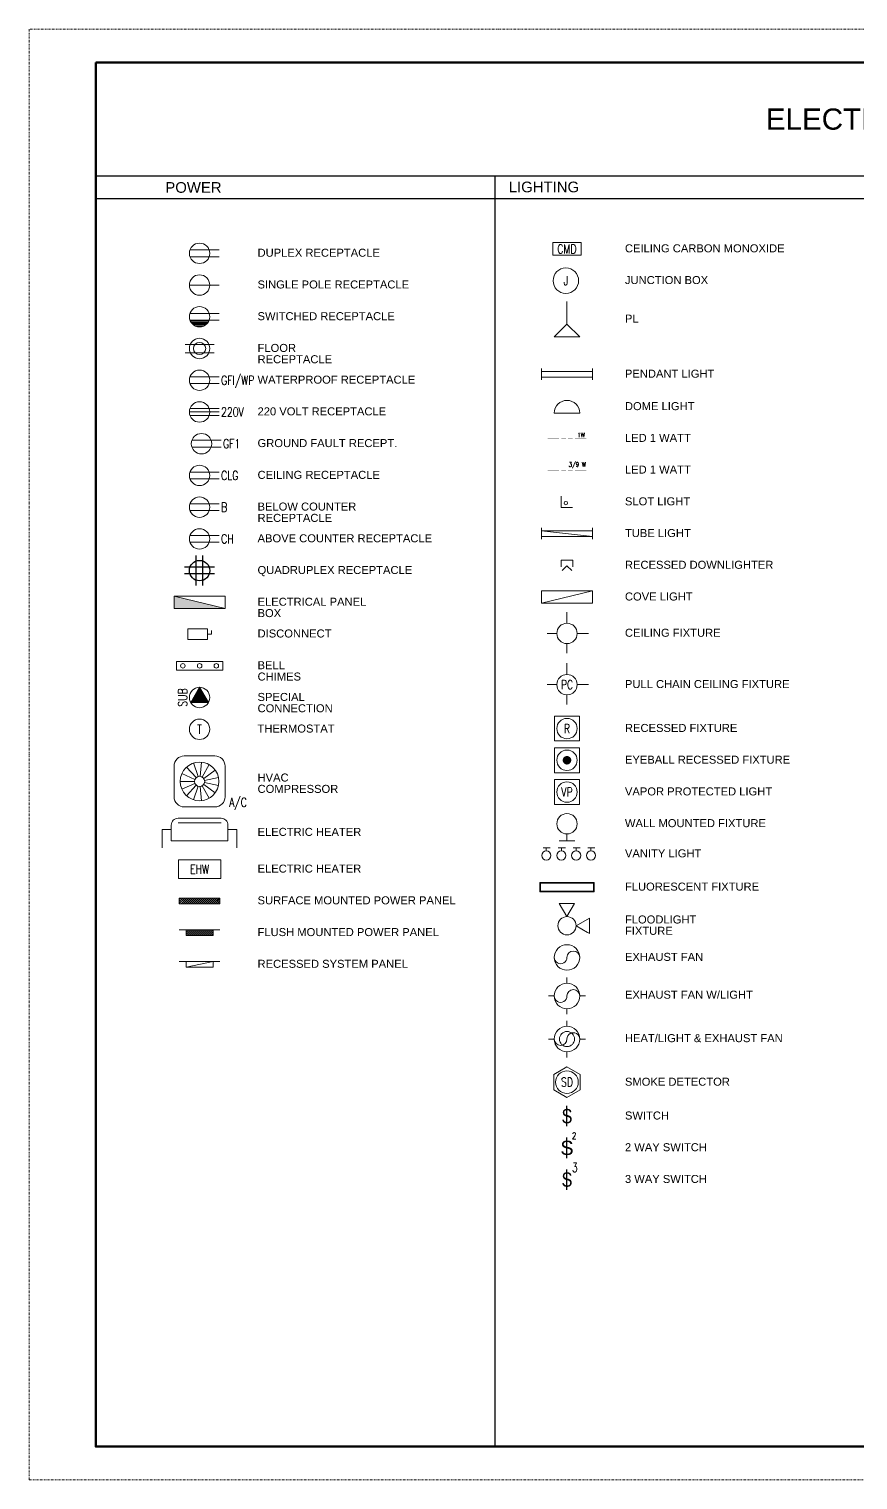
# Paper-space layout 'Symbols A2-2' of a CAD drawing. Header units: millimetres. Extents: x 0 to 597, y -80 to 435.
# Drawn here: x 0 to 248.6, y 0 to 435 of the extents above; entities that cross this region are included whole.
import ezdxf
from ezdxf.enums import TextEntityAlignment as Align

# ---------------------------------------------------------------- set-up
doc = ezdxf.new("R2010")
doc.units = ezdxf.units.MM
doc.linetypes.add('DASHDOT', pattern=[1, 0.5, -0.25, 0, -0.25])
for name, color, linetype, lineweight in [('E-LITE', 24, 'Continuous', 5), ('E-LITE-IDEN', 4, 'Continuous', 5), ('E-POWR', 1, 'Continuous', 5), ('G-ANNO-TEXT', 3, 'Continuous', 15), ('G-ANNO-TEXT-BOLD', 1, 'Continuous', 15), ('G-ANNO-TTLB', 7, 'Continuous', 50), ('G-PAPR-MEDM', 6, 'Continuous', 30), ('G-PAPR-THCK', 4, 'Continuous', 100)]:
    doc.layers.add(name, color=color, linetype=linetype, lineweight=lineweight)
doc.layers.add('G-ANNO-REFR', color=253, linetype='DASHDOT', lineweight=5, plot=False)
doc.styles.add('Arial_Symbol', font='arial.ttf')
doc.styles.add('LLARGE', font='arial.ttf', dxfattribs={"height": 6.35})
doc.styles.add('MEDIUM', font='arial.ttf', dxfattribs={"height": 3.2})
doc.styles.add('NOTES', font='arial.ttf', dxfattribs={"height": 2})
doc.styles.add('NOTES_ROMANS', font='romans.shx', dxfattribs={"width": 0.75})
doc.styles.add('Small text', font='arial.ttf', dxfattribs={"height": 2.4})
doc.styles.get("Standard").update_dxf_attribs({"font": 'swissc.ttf'})
doc.styles.add('SUB-TITLE', font='swisscb.ttf')
doc.styles.add('SUB-TITLE-2', font='swissc.ttf')
doc.styles.add('TITLE', font='swisscb.ttf')

# ---------------------------------------------------------------- blocks, each defined once
blk = doc.blocks.new('*U221')
at = {"layer": 'G-ANNO-REFR'}
blk.add_lwpolyline([(0, 0), (597, 0), (597, 435), (0, 435)], close=True, dxfattribs=at)
at = {"layer": 'G-PAPR-THCK'}
blk.add_lwpolyline([(20, 425), (587, 425), (587, 10), (20, 10)], close=True, dxfattribs=at)
at = {"layer": 'G-ANNO-TEXT'}
for tag, p, height, style in [('GENERAL_NOTES_001', (522.6, 418.95), 1.71, 'NOTES'), ('GENERAL_NOTES_002', (522.86, 416.07), 1.71, 'NOTES'), ('GENERAL_NOTES_003', (522.86, 413.19), 1.71, 'NOTES'), ('GENERAL_NOTES_004', (522.86, 410.31), 1.71, 'NOTES'), ('GENERAL_NOTES_005', (522.86, 407.43), 1.71, 'NOTES'), ('GENERAL_NOTES_006', (522.86, 404.55), 1.71, 'NOTES'), ('GENERAL_NOTES_008', (522.79, 398.82), 1.71, 'NOTES'), ('GENERAL_NOTES_007', (522.86, 401.7), 1.71, 'NOTES'), ('GENERAL_NOTES_009', (522.86, 395.93), 1.71, 'NOTES'), ('GENERAL_NOTES_010', (522.86, 393.05), 1.71, 'NOTES'), ('GENERAL_NOTES_011', (522.86, 390.17), 1.71, 'NOTES'), ('GENERAL_NOTES_012', (522.86, 387.29), 1.71, 'NOTES'), ('GENERAL_NOTES_013', (522.86, 384.41), 1.71, 'NOTES'), ('GENERAL_NOTES_014', (522.86, 381.53), 1.71, 'NOTES'), ('GENERAL_NOTES_015', (522.86, 378.65), 1.71, 'NOTES'), ('GENERAL_NOTES_017', (522.75, 372.89), 1.71, 'NOTES'), ('GENERAL_NOTES_016', (522.86, 375.77), 1.71, 'NOTES'), ('GENERAL_NOTES_018', (522.86, 370), 1.71, 'NOTES'), ('GENERAL_NOTES_019', (522.82, 367.12), 1.71, 'NOTES'), ('GENERAL_NOTES_020', (522.86, 364.24), 1.71, 'NOTES'), ('GENERAL_NOTES_021', (522.76, 361.36), 1.71, 'NOTES'), ('GENERAL_NOTES_023', (522.77, 355.6), 1.71, 'NOTES'), ('GENERAL_NOTES_022', (522.86, 358.48), 1.71, 'NOTES'), ('GENERAL_NOTES_024', (522.86, 352.72), 1.71, 'NOTES'), ('GENERAL_NOTES_025', (522.74, 349.84), 1.71, 'NOTES'), ('GENERAL_NOTES_026', (522.86, 346.96), 1.71, 'NOTES'), ('GENERAL_NOTES_027', (522.86, 344.07), 1.71, 'NOTES'), ('GENERAL_NOTES_028', (522.86, 341.19), 1.71, 'NOTES'), ('GENERAL_NOTES_029', (522.86, 338.31), 1.71, 'NOTES'), ('GENERAL_NOTES_030', (522.76, 335.43), 1.71, 'NOTES'), ('GENERAL_NOTES_031', (522.86, 332.55), 1.71, 'NOTES'), ('GENERAL_NOTES_032', (522.86, 329.67), 1.71, 'NOTES'), ('GENERAL_NOTES_033', (522.86, 326.79), 1.71, 'NOTES'), ('GENERAL_NOTES_034', (522.76, 323.91), 1.71, 'NOTES'), ('GENERAL_NOTES_035', (522.86, 321.02), 1.71, 'NOTES'), ('SHEET_NOTES_001', (522.6, 299.97), 1.71, 'NOTES'), ('SHEET_NOTES_003', (522.75, 294.21), 1.71, 'NOTES'), ('SHEET_NOTES_002', (522.79, 297.09), 1.71, 'NOTES'), ('SHEET_NOTES_004', (522.82, 291.33), 1.71, 'NOTES'), ('SHEET_NOTES_005', (522.76, 288.45), 1.71, 'NOTES'), ('SHEET_NOTES_006', (522.77, 285.57), 1.71, 'NOTES'), ('SHEET_NOTES_007', (522.74, 282.68), 1.71, 'NOTES'), ('KEY_NOTES_001', (522.6, 227.5), 1.71, 'NOTES'), ('KEY_NOTES_002', (522.79, 224.62), 1.71, 'NOTES'), ('CLIENTNAME', (522.76, 103.62), 2.57, 'SUB-TITLE-2'), ('CLIENTADDRESS1', (522.76, 100.14), 1.71, 'SUB-TITLE-2'), ('CLIENTADDRESS2', (522.76, 97.24), 1.71, 'SUB-TITLE-2'), ('CLIENTPHONE', (522.76, 94.39), 1.71, 'SUB-TITLE-2'), ('DRAWING_NO', (538.25, 58.25), 3.42, 'SUB-TITLE-2')]:
    blk.add_attdef(tag, p, '', height=height, dxfattribs=dict(at, style=style))
at = {"layer": 'G-ANNO-TEXT', "style": 'SUB-TITLE-2'}
for tag, p in [('REV_NO14', (524.7, 172.4)), ('REV_NO13', (524.7, 168.98)), ('REV_DATE14', (532.24, 172.4)), ('REV_DATE13', (532.24, 168.98)), ('DRAWN_BY14', (542.01, 172.4)), ('DRAWN_BY13', (542.01, 168.98)), ('CHECKED_BY14', (552.92, 172.4)), ('CHECKED_BY13', (552.92, 168.98)), ('REV_NO12', (524.7, 165.56)), ('REV_DATE12', (532.24, 165.56)), ('DRAWN_BY12', (542.01, 165.56)), ('CHECKED_BY12', (552.92, 165.56)), ('REV_NO11', (524.7, 162.14)), ('REV_DATE11', (532.24, 162.14)), ('DRAWN_BY11', (542.01, 162.14)), ('CHECKED_BY11', (552.92, 162.14)), ('REV_NO10', (524.7, 158.72)), ('REV_DATE10', (532.24, 158.72)), ('DRAWN_BY10', (542.01, 158.72)), ('CHECKED_BY10', (552.92, 158.72)), ('REV_NO9', (524.7, 155.3)), ('REV_NO8', (524.7, 151.88)), ('REV_DATE9', (532.24, 155.3)), ('REV_DATE8', (532.24, 151.88)), ('DRAWN_BY9', (542.01, 155.3)), ('DRAWN_BY8', (542.01, 151.88)), ('CHECKED_BY9', (552.92, 155.3)), ('CHECKED_BY8', (552.92, 151.88)), ('REV_NO7', (524.7, 148.46)), ('REV_DATE7', (532.24, 148.46)), ('DRAWN_BY7', (542.01, 148.46)), ('CHECKED_BY7', (552.92, 148.46)), ('REV_NO6', (524.7, 145.03)), ('REV_DATE6', (532.24, 145.03)), ('DRAWN_BY6', (542.01, 145.03)), ('CHECKED_BY6', (552.92, 145.03)), ('REV_NO5', (524.7, 141.61)), ('REV_DATE5', (532.24, 141.61)), ('DRAWN_BY5', (542.01, 141.61)), ('CHECKED_BY5', (552.92, 141.61)), ('REV_NO4', (524.7, 138.19)), ('REV_NO3', (524.7, 134.77)), ('REV_DATE4', (532.24, 138.19)), ('REV_DATE3', (532.24, 134.77)), ('DRAWN_BY4', (542.01, 138.19)), ('DRAWN_BY3', (542.01, 134.77)), ('CHECKED_BY4', (552.92, 138.19)), ('CHECKED_BY3', (552.92, 134.77)), ('REV_NO2', (524.7, 131.35)), ('REV_DATE2', (532.24, 131.35)), ('DRAWN_BY2', (542.01, 131.35)), ('CHECKED_BY2', (552.92, 131.35)), ('REV_NO1', (524.7, 127.93)), ('REV_DATE1', (532.24, 127.93)), ('DRAWN_BY1', (542.01, 127.93)), ('CHECKED_BY1', (552.92, 127.93)), ('REV_NO0', (524.7, 124.51)), ('REV_DATE0', (532.24, 124.51)), ('DRAWN_BY0', (542.01, 124.51)), ('CHECKED_BY0', (552.92, 124.51))]:
    blk.add_attdef(tag, text='', height=1.37, dxfattribs=at).set_placement(p, align=Align.MIDDLE)
for tag, p in [('REV_DESCRIPTION14', (559.75, 172.4)), ('REV_DESCRIPTION13', (559.75, 168.98)), ('REV_DESCRIPTION12', (559.75, 165.56)), ('REV_DESCRIPTION11', (559.75, 162.14)), ('REV_DESCRIPTION10', (559.75, 158.72)), ('REV_DESCRIPTION9', (559.75, 155.3)), ('REV_DESCRIPTION8', (559.75, 151.88)), ('REV_DESCRIPTION7', (559.75, 148.46)), ('REV_DESCRIPTION6', (559.75, 145.03)), ('REV_DESCRIPTION5', (559.75, 141.61)), ('REV_DESCRIPTION4', (559.75, 138.19)), ('REV_DESCRIPTION3', (559.75, 134.77)), ('REV_DESCRIPTION2', (559.75, 131.35)), ('REV_DESCRIPTION1', (559.75, 127.93)), ('REV_DESCRIPTION0', (559.75, 124.51))]:
    blk.add_attdef(tag, text='', height=1.37, dxfattribs=at).set_placement(p, align=Align.MIDDLE_LEFT)
for tag, p in [('PROJECT_NAME1', (538.25, 91.88)), ('PROJECT_NAME2', (538.25, 88.46)), ('PROJECT_CODE', (538.25, 84.41)), ('RELEASE', (538.25, 80.62)), ('STAGE', (538.25, 76.76)), ('DRAWING_TITLE', (538.25, 72.91))]:
    blk.add_attdef(tag, text='', height=2.05, dxfattribs=at).set_placement(p, align=Align.TOP_LEFT)
at = {"layer": 'G-ANNO-TEXT'}
for tag, height, style, p in [('CURRENT_REV', 3.42, 'TITLE', (579.3, 58.25)), ('DRAWN_BY', 2.05, 'SUB-TITLE-2', (529.7, 50.63)), ('CHECKED_BY', 2.05, 'SUB-TITLE-2', (545.95, 50.63)), ('SCALE', 2.05, 'SUB-TITLE-2', (563.05, 50.63)), ('ISSUE_DATE', 2.05, 'SUB-TITLE-2', (579.3, 50.63))]:
    blk.add_attdef(tag, text='', height=height, dxfattribs=dict(at, style=style)).set_placement(p, align=Align.CENTER)
at = {"layer": 'G-ANNO-TEXT', "style": 'SUB-TITLE'}
blk.add_attdef('FILE_NAME', text='', height=1.37, rotation=90, dxfattribs=at).set_placement((587.85, 19.35), align=Align.TOP_LEFT)
blk = doc.blocks.new('DUPLEX RECEPTACLE')
at = {"linetype": 'ByBlock', "lineweight": -2}
for p, q in [((0.26, 1.49), (13.14, 1.49)), ((0.26, -1.49), (13.14, -1.49))]:
    blk.add_line(p, q, dxfattribs=at)
blk.add_circle((4.5, 0), 4.5, dxfattribs=at)
blk = doc.blocks.new('SINGLE POLE RECEPTACLE')
at = {"linetype": 'ByBlock', "lineweight": -2}
blk.add_line((0, 0), (13.14, 0), dxfattribs=at)
blk.add_circle((4.5, 0), 4.5, dxfattribs=at)
blk = doc.blocks.new('SWITCHED RECEPTACLE')
at = {"linetype": 'ByBlock', "lineweight": -2}
for p, q in [((0.26, 1.49), (13.14, 1.49)), ((0.26, -1.49), (13.14, -1.49)), ((0.5, -1.97), (8.5, -1.97)), ((0.79, -2.47), (8.21, -2.47)), ((1.18, -2.97), (7.82, -2.97)), ((1.7, -3.47), (7.3, -3.47)), ((2.47, -3.97), (6.53, -3.97))]:
    blk.add_line(p, q, dxfattribs=at)
blk.add_circle((4.5, 0), 4.5, dxfattribs=at)
blk = doc.blocks.new('FLOOR RECEPTACLE')
at = {"linetype": 'ByBlock', "lineweight": -2}
for p, q in [((-6.36, 1.84), (6.45, 1.84)), ((-6.36, -1.88), (6.45, -1.88))]:
    blk.add_line(p, q, dxfattribs=at)
for radius in [4.5, 2.7]:
    blk.add_circle((0, 0), radius, dxfattribs=at)
blk = doc.blocks.new('WATERPROOF RECEPTACLE')
at = {"lineweight": -2}
for p, q in [((0.26, 1.49), (13.14, 1.49)), ((0.26, -1.49), (13.14, -1.49))]:
    blk.add_line(p, q, dxfattribs=at)
blk.add_circle((4.5, 0), 4.5, dxfattribs=at)
at = {"style": 'NOTES_ROMANS', "width": 0.75}
blk.add_text('GFI/WP', height=4, dxfattribs=at).set_placement((14, 0), align=Align.MIDDLE_LEFT)
blk = doc.blocks.new('220 VOLT RECEPTACLE')
at = {"lineweight": -2}
for p, q in [((0.26, 1.49), (13.14, 1.49)), ((0, -0.01), (13.11, -0.01)), ((0.26, -1.51), (13.14, -1.51))]:
    blk.add_line(p, q, dxfattribs=at)
blk.add_circle((4.5, 0), 4.5, dxfattribs=at)
at = {"style": 'NOTES_ROMANS', "width": 0.75}
blk.add_text('220V', height=4, dxfattribs=at).set_placement((14, 0), align=Align.MIDDLE_LEFT)
blk = doc.blocks.new('GROUND FAULT RECEPT.')
at = {"lineweight": -2}
for p, q in [((0.26, 1.49), (13.14, 1.49)), ((0.26, -1.49), (13.14, -1.49))]:
    blk.add_line(p, q, dxfattribs=at)
blk.add_circle((4.5, 0), 4.5, dxfattribs=at)
at = {"style": 'NOTES_ROMANS', "width": 0.75}
blk.add_text('GF1', height=4, dxfattribs=at).set_placement((14, 0), align=Align.MIDDLE_LEFT)
blk = doc.blocks.new('CEILING RECEPTACLE')
at = {"lineweight": -2}
for p, q in [((0.26, 1.49), (13.14, 1.49)), ((0.26, -1.49), (13.14, -1.49))]:
    blk.add_line(p, q, dxfattribs=at)
blk.add_circle((4.5, 0), 4.5, dxfattribs=at)
at = {"style": 'NOTES_ROMANS', "width": 0.75}
blk.add_text('CLG', height=4, dxfattribs=at).set_placement((14, 0), align=Align.MIDDLE_LEFT)
blk = doc.blocks.new('BELOW COUNTER RECEPTACLE')
at = {"lineweight": -2}
for p, q in [((0.26, 1.49), (13.14, 1.49)), ((0.26, -1.49), (13.14, -1.49))]:
    blk.add_line(p, q, dxfattribs=at)
blk.add_circle((4.5, 0), 4.5, dxfattribs=at)
at = {"style": 'NOTES_ROMANS', "width": 0.75}
blk.add_text('B', height=4, dxfattribs=at).set_placement((14, 0), align=Align.MIDDLE_LEFT)
blk = doc.blocks.new('ABOVE COUNTER RECEPTACLE')
at = {"lineweight": -2}
for p, q in [((0.26, 1.49), (13.14, 1.49)), ((0.26, -1.49), (13.14, -1.49))]:
    blk.add_line(p, q, dxfattribs=at)
blk.add_circle((4.5, 0), 4.5, dxfattribs=at)
at = {"style": 'NOTES_ROMANS', "width": 0.75}
blk.add_text('CH', height=4, dxfattribs=at).set_placement((14, 0), align=Align.MIDDLE_LEFT)
blk = doc.blocks.new('QUADRUPLEX RECEPTACLE')
at = {"lineweight": -3}
for p, q in [((-1.49, -6.64), (-1.49, 6.64)), ((1.49, -6.64), (1.49, 6.64)), ((6.64, 1.49), (-6.64, 1.49)), ((6.64, -1.49), (-6.64, -1.49))]:
    blk.add_line(p, q, dxfattribs=at)
blk.add_circle((0, 0), 4.5, dxfattribs=at)
blk = doc.blocks.new('SWITCH')
at = {"lineweight": -3}
blk.add_line((0, 0), (0, 9), dxfattribs=at)
blk.add_text('S', height=6.3).set_placement((0, 4.5), align=Align.MIDDLE)
blk = doc.blocks.new('3 WAY SWITCH')
at = {"lineweight": -3}
blk.add_line((0, 0), (0, 9), dxfattribs=at)
blk.add_text('S', height=6.3).set_placement((0, 4.5), align=Align.MIDDLE)
at = {"style": 'NOTES_ROMANS', "width": 0.75}
blk.add_text('3', height=4, dxfattribs=at).set_placement((2.2, 9.83), align=Align.MIDDLE_LEFT)
blk = doc.blocks.new('ELECTRICAL PANEL BOX')
blk.add_line((0, 5.5), (22.47, 0))
blk.add_lwpolyline([(0, 0), (22.47, 0), (22.47, 5.5), (0, 5.5)], close=True)
blk.add_solid([(0, 5.5), (0, 0), (22.47, 0), (22.25, 0.03)])
blk = doc.blocks.new('CEILING CARBON MONOXIDE')
blk.add_lwpolyline([(0, 0), (12.5, 0), (12.5, 5.56), (0, 5.56)], close=True)
at = {"style": 'NOTES_ROMANS', "width": 0.75}
blk.add_text('CMD', height=4, dxfattribs=at).set_placement((6.25, 2.78), align=Align.MIDDLE_CENTER)
blk = doc.blocks.new('CEILING FIXTURE')
at = {"lineweight": -2}
for p, q in [((0, 4.49), (0, 9.43)), ((-4.56, 0), (-8.77, 0)), ((4.56, 0), (9.47, 0)), ((0, -4.49), (0, -8.76))]:
    blk.add_line(p, q, dxfattribs=at)
blk.add_circle((0, 0), 4.49, dxfattribs=at)
blk = doc.blocks.new('PULL CHAIN CEILING FIXTURE')
at = {"lineweight": -2}
for p, q in [((0, 4.49), (0, 9.43)), ((-4.56, 0), (-8.77, 0)), ((4.56, 0), (9.47, 0)), ((0, -4.49), (0, -8.76))]:
    blk.add_line(p, q, dxfattribs=at)
blk.add_circle((0, 0), 4.49, dxfattribs=at)
at = {"style": 'NOTES_ROMANS', "width": 0.75}
blk.add_text('PC', height=4, dxfattribs=at).set_placement((0, 0), align=Align.MIDDLE_CENTER)
blk = doc.blocks.new('RECESSED FIXTURE')
for p, q in [((5.49, 5.49), (-5.49, 5.49)), ((-5.49, 5.49), (-5.49, -5.49)), ((5.49, -5.49), (5.49, 5.49)), ((-5.49, -5.49), (5.49, -5.49))]:
    blk.add_line(p, q)
blk.add_circle((0, 0), 4.5)
at = {"style": 'NOTES_ROMANS', "width": 0.75}
blk.add_text('R', height=4, dxfattribs=at).set_placement((0, 0), align=Align.MIDDLE_CENTER)
blk = doc.blocks.new('EYEBALL RECESSED FIXTURE')
at = {"lineweight": -2}
blk.add_lwpolyline([(-5.49, -5.49), (5.49, -5.49), (5.49, 5.49), (-5.49, 5.49)], close=True, dxfattribs=at)
at = {"const_width": 1.88}
blk.add_lwpolyline([(-0.94, 0, 1), (0.94, 0, 1)], format="xyb", close=True, dxfattribs=at)
at = {"lineweight": -2}
blk.add_circle((0, 0), 4.5, dxfattribs=at)
blk = doc.blocks.new('VAPOR PROTECTED LIGHT')
at = {"lineweight": -2}
blk.add_lwpolyline([(-5.49, -5.49), (5.49, -5.49), (5.49, 5.49), (-5.49, 5.49)], close=True, dxfattribs=at)
blk.add_circle((0, 0), 4.5, dxfattribs=at)
at = {"style": 'NOTES_ROMANS', "width": 0.75}
blk.add_text('VP', height=4, dxfattribs=at).set_placement((0, 0), align=Align.MIDDLE_CENTER)
blk = doc.blocks.new('WALL MOUNTED FIXTURE')
at = {"lineweight": -2}
for p, q in [((-0.39, 0), (-3.5, 0)), ((-3.5, 0), (3.5, 0)), ((0, 3.04), (0, 0))]:
    blk.add_line(p, q, dxfattribs=at)
blk.add_circle((0, 7.54), 4.5, dxfattribs=at)
blk = doc.blocks.new('VANITY LIGHT')
at = {"lineweight": -2}
for p, q in [((-9.94, 0), (-11.34, 0)), ((-11.34, 0), (-8.19, 0)), ((-9.94, -1.37), (-9.94, 0)), ((-3.26, 0), (-4.66, 0)), ((-4.66, 0), (-1.51, 0)), ((-3.26, -1.37), (-3.26, 0)), ((3.26, 0), (1.86, 0)), ((1.86, 0), (5.01, 0)), ((3.26, -1.37), (3.26, 0)), ((9.78, 0), (8.38, 0)), ((8.38, 0), (11.53, 0)), ((9.78, -1.37), (9.78, 0))]:
    blk.add_line(p, q, dxfattribs=at)
at = {"lineweight": -2, "extrusion": (0, 0, -1)}
for centre in [(-9.94, -3.39), (-3.26, -3.39), (3.26, -3.39), (9.78, -3.39)]:
    blk.add_ellipse(centre, major_axis=(1.43, -1.43), ratio=1, start_param=0.785398, end_param=7.068583, dxfattribs=at)
blk = doc.blocks.new('FLUORESCENT FIXTURE')
at = {"lineweight": -2}
for points in [[(12, -2), (12, 2), (-12, 2), (-12, -2)], [(11.75, -1.75), (11.75, 1.75), (-11.75, 1.75), (-11.75, -1.75)]]:
    blk.add_lwpolyline(points, close=True, dxfattribs=at)
blk = doc.blocks.new('FLOODLIGHT FIXTURE')
blk.add_line((4.02, 0), (9.08, -2.92))
for points in [[(-3.38, 9.87), (3.38, 9.87), (0, 4.02)], [(9.87, -3.38), (9.87, 3.38), (4.02, 0)]]:
    blk.add_lwpolyline(points, close=True)
blk.add_circle((0, 0), 4.02)
blk = doc.blocks.new('EXHAUST FAN')
at = {"lineweight": -2}
for centre, major_axis, start_param, end_param in [((0, 0), (-3.9775, 3.9775), 5.49778714, 11.78097245), ((-2.8125, 0), (-1.9887, 1.9887), 0.78539816, 3.92699082), ((2.8125, 0), (-1.9887, 1.9887), 3.92699082, 7.06858347)]:
    blk.add_ellipse(centre, major_axis=major_axis, ratio=1, start_param=start_param, end_param=end_param, dxfattribs=at)
blk = doc.blocks.new('EXHAUST FAN W-LIGHT')
at = {"lineweight": -2}
for p, q in [((0, 8.13), (0, 5.62)), ((-8.12, 0.09), (-5.62, 0.09)), ((5.62, 0.09), (8.12, 0.09)), ((0, -5.62), (0, -8.08))]:
    blk.add_line(p, q, dxfattribs=at)
for centre, major_axis, start_param, end_param in [((0, 0), (-3.98, 3.98), 5.497787, 11.780972), ((-2.81, 0), (-1.99, 1.99), 0.785398, 3.926991), ((2.81, 0), (-1.99, 1.99), 3.926991, 7.068583)]:
    blk.add_ellipse(centre, major_axis=major_axis, ratio=1, start_param=start_param, end_param=end_param, dxfattribs=at)
blk = doc.blocks.new('HEAT_LIGHT & EXHAUST FAN')
at = {"lineweight": -2}
for p, q in [((0, 5.62), (0, 8.08)), ((-5.62, -0.09), (-8.12, -0.09)), ((0, -8.13), (0, -5.62)), ((8.12, -0.09), (5.62, -0.09))]:
    blk.add_line(p, q, dxfattribs=at)
blk.add_circle((0, 0), 3.34, dxfattribs=at)
for centre, major_axis, start_param, end_param in [((0, 0), (3.98, -3.98), 5.497787, 11.780972), ((-2.81, 0), (1.99, -1.99), 3.926991, 7.068583), ((2.81, 0), (1.99, -1.99), 0.785398, 3.926991)]:
    blk.add_ellipse(centre, major_axis=major_axis, ratio=1, start_param=start_param, end_param=end_param, dxfattribs=at)
blk = doc.blocks.new('SMOKE DETECTOR')
blk.add_lwpolyline([(-5.87, -3.39), (0, -6.78), (5.87, -3.39), (5.87, 3.39), (0, 6.78), (-5.87, 3.39)], close=True)
blk.add_circle((0, 0), 5)
at = {"style": 'NOTES_ROMANS', "width": 0.75}
blk.add_text('SD', height=4, dxfattribs=at).set_placement((0, 0), align=Align.MIDDLE_CENTER)
blk = doc.blocks.new('DISCONNECT')
for p, q in [((8.69, 2.37), (10.45, 2.37)), ((10.45, 2.37), (10.45, 3.93))]:
    blk.add_line(p, q)
blk.add_lwpolyline([(8.69, 0), (0, 0), (0, 4.74), (8.69, 4.74)], close=True)
blk = doc.blocks.new('BELL CHIMES')
for p, q in [((-1.86, 10.23), (-1.86, -10.23)), ((1.86, 10.23), (-1.86, 10.23)), ((1.86, -10.23), (1.86, 10.23)), ((-1.86, -10.23), (1.86, -10.23))]:
    blk.add_line(p, q)
for centre in [(0, 7.37), (0, 0), (0, -7.37)]:
    blk.add_circle(centre, 1)
blk = doc.blocks.new('SPECIAL CONNECTION')
blk.add_lwpolyline([(0, 4.5), (-3.9, -2.25), (3.9, -2.25)], close=True)
blk.add_circle((0, 0), 4.5)
blk.add_solid([(-3.9, -2.25), (0, 4.5), (3.9, -2.25)])
at = {"style": 'NOTES_ROMANS', "width": 0.75}
blk.add_text('SUB', height=4, rotation=90, dxfattribs=at).set_placement((-7.5, 0), align=Align.MIDDLE_CENTER)
blk = doc.blocks.new('THERMOSTAT')
blk.add_circle((0, 0), 4.5)
at = {"style": 'NOTES_ROMANS', "width": 0.75}
blk.add_text('T', height=4, dxfattribs=at).set_placement((0, 0), align=Align.MIDDLE_CENTER)
blk = doc.blocks.new('HVAC COMPRESSOR')
for p, q in [((4.5, 22.5), (18, 22.5)), ((10.56, 13.38), (8.61, 19.38)), ((11.48, 13.47), (12.14, 19.75)), ((0, 4.5), (0, 18)), ((9.21, 12.16), (3.44, 14.73)), ((9.75, 12.91), (5.53, 17.6)), ((12.37, 13.19), (15.52, 18.65)), ((13.06, 12.56), (18.16, 16.27)), ((13.44, 11.71), (19.61, 13.03)), ((22.5, 18), (22.5, 4.5)), ((9.01, 11.25), (2.71, 11.25)), ((9.21, 10.34), (3.44, 7.77)), ((9.75, 9.59), (5.53, 4.9)), ((10.56, 9.12), (8.61, 3.12)), ((11.48, 9.03), (12.14, 2.75)), ((12.37, 9.31), (15.52, 3.85)), ((13.06, 9.94), (18.16, 6.23)), ((13.44, 10.79), (19.61, 9.47)), ((18, 0), (4.5, 0))]:
    blk.add_line(p, q)
for radius in [8.54, 2.24]:
    blk.add_circle((11.25, 11.25), radius)
for centre, start, end in [((4.5, 18), 90, 180), ((18, 18), 0, 90), ((4.5, 4.5), 180, 270), ((18, 4.5), 270, 0)]:
    blk.add_arc(centre, 4.5, start, end)
at = {"style": 'NOTES_ROMANS', "width": 0.75}
blk.add_text('A/C', height=4, dxfattribs=at).set_placement((24.25, 2), align=Align.MIDDLE_LEFT)
blk = doc.blocks.new('2 WAY SWITCH')
at = {"lineweight": -3}
blk.add_line((0, 0), (0, 9), dxfattribs=at)
at = {"style": 'Arial_Symbol'}
blk.add_text('S', height=6.3, dxfattribs=at).set_placement((0, 4.5), align=Align.MIDDLE)
at = {"layer": 'E-LITE-IDEN', "style": 'NOTES_ROMANS', "width": 0.75}
blk.add_text('2', height=3, dxfattribs=at).set_placement((2.2, 9.83), align=Align.MIDDLE_LEFT)
blk = doc.blocks.new('Junction Box')
blk.add_circle((0, 0), 5.63)
at = {"layer": 'E-LITE-IDEN', "style": 'NOTES_ROMANS', "width": 0.75}
blk.add_text('J', height=4, dxfattribs=at).set_placement((0, 0), align=Align.MIDDLE_CENTER)
blk = doc.blocks.new('Electric Heater')
blk.add_line((-9.5, 8), (9.5, 8))
blk.add_lwpolyline([(-12.5, 0), (12.5, 0), (12.5, 7, 0.414214), (9.5, 10), (-9.5, 10, 0.414214), (-12.5, 7)], format="xyb", close=True)
for points in [[(-12.5, 5), (-16.5, 5), (-16.5, -3)], [(12.5, 5), (16.5, 5), (16.5, -3)]]:
    blk.add_lwpolyline(points)
blk = doc.blocks.new('Electric Water Heater')
blk.add_lwpolyline([(-9.37, -4.17), (9.38, -4.17), (9.38, 4.17), (-9.37, 4.17)], close=True)
at = {"style": 'NOTES_ROMANS', "width": 0.75}
blk.add_text('EHW', height=4, dxfattribs=at).set_placement((0, 0), align=Align.MIDDLE_CENTER)
blk = doc.blocks.new('PL')
blk.add_line((0, -10), (0, 0))
blk.add_lwpolyline([(-5.625, -15.625), (5.625, -15.625), (0, -10)], close=True)
blk = doc.blocks.new('Pendant Light')
for p, q in [((-11.24, 2.5), (-11.24, -2.5)), ((11.24, 1.25), (-11.24, 1.25)), ((11.24, 2.5), (11.24, -2.5)), ((11.24, -1.25), (-11.24, -1.25))]:
    blk.add_line(p, q)
blk = doc.blocks.new('Dome Light')
blk.add_lwpolyline([(-5.625, -5.625), (5.625, -5.625, 1)], format="xyb", close=True)
blk = doc.blocks.new('Led 1W')
at = {"const_width": 0.25}
for points in [[(0, 0), (5, 0)], [(6, 0), (8, 0)], [(9, 0), (11, 0)], [(17, 0), (12, 0)]]:
    blk.add_lwpolyline(points, dxfattribs=at)
at = {"layer": 'E-LITE-IDEN', "style": 'NOTES_ROMANS', "width": 0.75}
blk.add_text('1W', height=2, dxfattribs=at).set_placement((13.09, 0.5))
blk = doc.blocks.new('Led 3-9W')
at = {"const_width": 0.25}
for points in [[(0, 0), (5, 0)], [(6, 0), (8, 0)], [(9, 0), (11, 0)], [(17, 0), (12, 0)]]:
    blk.add_lwpolyline(points, dxfattribs=at)
at = {"layer": 'E-LITE-IDEN', "style": 'NOTES_ROMANS', "width": 0.75}
blk.add_text('3/9 W', height=2, dxfattribs=at).set_placement((9.22, 1.5))
blk = doc.blocks.new('Slot Light')
blk.add_lwpolyline([(0, 5), (0, 0), (5, 0)])
blk.add_circle((2, 2), 0.75)
blk = doc.blocks.new('Tube Light')
for p, q in [((-11.24, 2.5), (-11.24, -2.5)), ((11.24, 1.25), (-11.24, 1.25)), ((-11.24, 1.25), (11.24, -1.25)), ((11.24, 2.5), (11.24, -2.5)), ((11.24, -1.25), (-11.24, -1.25))]:
    blk.add_line(p, q)
blk = doc.blocks.new('Recessed Downlight')
for p in [(-2.12, -4.62), (2.12, -4.62)]:
    blk.add_line(p, (0, -2.5))
blk.add_lwpolyline([(2.62, -3), (2.62, 0), (-2.62, 0), (-2.62, -3)])
blk = doc.blocks.new('Cove Light')
blk.add_line((-11.24, -2.75), (11.24, 2.75))
blk.add_lwpolyline([(-11.24, -2.75), (11.24, -2.75), (11.24, 2.75), (-11.24, 2.75)], close=True)
blk = doc.blocks.new('FLUSH MOUNTED POWER PANEL')
for p, q in [((9, 0), (-9, 0)), ((-6, -2.1), (-3.9, 0)), ((-6, 0), (-6, -2.5)), ((-5.52, -2.5), (-3.02, 0)), ((-2.86, -2.5), (-0.36, 0)), ((-1.98, -2.5), (0.52, 0)), ((0.67, -2.5), (3.17, 0)), ((1.56, -2.5), (4.06, 0)), ((6, -2.5), (6, 0)), ((-6, -0.33), (-5.67, 0)), ((-6, -1.22), (-4.78, 0)), ((-6, -2.5), (6, -2.5)), ((-4.63, -2.5), (-2.13, 0)), ((-3.75, -2.5), (-1.25, 0)), ((-1.1, -2.5), (1.4, 0)), ((-0.21, -2.5), (2.29, 0)), ((2.44, -2.5), (4.94, 0)), ((3.32, -2.5), (5.82, 0)), ((4.21, -2.5), (6, -0.71)), ((5.09, -2.5), (6, -1.59)), ((5.98, -2.5), (6, -2.48))]:
    blk.add_line(p, q)
blk = doc.blocks.new('RECESSED SYSTEM PANEL')
for p, q in [((9, 0), (-9, 0)), ((-6, 0), (-6, -2.5)), ((-6, -2.5), (6, 0)), ((6, -2.5), (6, 0)), ((-6, -2.5), (6, -2.5)), ((5.98, -2.5), (6, -2.48))]:
    blk.add_line(p, q)
blk = doc.blocks.new('SURFACE MOUNTED POWER PANEL')
for p, q in [((-9, -0.66), (-8.34, 0)), ((-9, -1.54), (-7.46, 0)), ((-9, -2.42), (-6.58, 0)), ((-8.19, -2.5), (-5.69, 0)), ((-7.31, -2.5), (-4.81, 0)), ((-6.43, -2.5), (-3.93, 0)), ((-5.54, -2.5), (-3.04, 0)), ((-4.66, -2.5), (-2.16, 0)), ((-3.77, -2.5), (-1.27, 0)), ((-2.89, -2.5), (-0.39, 0)), ((-2.01, -2.5), (0.49, 0)), ((-1.12, -2.5), (1.38, 0)), ((-0.24, -2.5), (2.26, 0)), ((0.65, -2.5), (3.15, 0)), ((1.53, -2.5), (4.03, 0)), ((2.41, -2.5), (4.91, 0)), ((3.3, -2.5), (5.8, 0)), ((4.18, -2.5), (6.68, 0)), ((5.07, -2.5), (7.57, 0)), ((5.95, -2.5), (8.45, 0)), ((6.83, -2.5), (9, -0.33)), ((7.72, -2.5), (9, -1.22)), ((8.6, -2.5), (9, -2.1))]:
    blk.add_line(p, q)
blk.add_lwpolyline([(-9, -2.5), (9, -2.5), (9, 0), (-9, 0)], close=True)

psp = doc.layouts.new('Symbols A2-2')

# ---------------------------------------------------------------- linework, layer by layer
at = {"layer": 'G-PAPR-MEDM'}
for p, q in [((20, 391), (522, 391)), ((139.7, 391), (139.7, 10)), ((20, 384.21), (522, 384.21))]:
    psp.add_line(p, q, dxfattribs=at)

# ---------------------------------------------------------------- block references
at = {"layer": 'E-LITE', "xscale": 0.6794554381932817, "yscale": 0.6794554381932817, "zscale": 0.6794554381932817}
for name, p in [('CEILING CARBON MONOXIDE', (157.09, 367.18)), ('Junction Box', (161, 359.55)), ('PL', (161.34, 353.31)), ('Pendant Light', (161.34, 331.48)), ('Dome Light', (161.34, 323.67)), ('Led 1W', (155.57, 312.25)), ('Led 3-9W', (155.57, 302.74)), ('Slot Light', (159.64, 291.52)), ('Tube Light', (161.34, 283.71)), ('Recessed Downlight', (161.34, 275.77)), ('Cove Light', (161.34, 264.69)), ('CEILING FIXTURE', (161.34, 253.81)), ('PULL CHAIN CEILING FIXTURE', (161.34, 238.44)), ('RECESSED FIXTURE', (161.34, 225.28)), ('EYEBALL RECESSED FIXTURE', (161.34, 215.77)), ('VAPOR PROTECTED LIGHT', (161.34, 206.25)), ('WALL MOUNTED FIXTURE', (161.34, 191.62)), ('VANITY LIGHT', (161.88, 189.53)), ('FLUORESCENT FIXTURE', (161.34, 177.72)), ('FLOODLIGHT FIXTURE', (161.34, 166.16)), ('EXHAUST FAN', (161.34, 156.65)), ('EXHAUST FAN W-LIGHT', (161.34, 145.1)), ('HEAT_LIGHT & EXHAUST FAN', (161.34, 132.19)), ('SMOKE DETECTOR', (161.34, 119.28)), ('SWITCH', (161.34, 106.03)), ('2 WAY SWITCH', (161.34, 96.52)), ('3 WAY SWITCH', (161.34, 87.01))]:
    psp.add_blockref(name, p, dxfattribs=at)
at = {"layer": 'E-POWR', "xscale": 0.6794554381932817, "yscale": 0.6794554381932817, "zscale": 0.6794554381932817}
for name, p in [('DUPLEX RECEPTACLE', (48.1, 367.75)), ('SINGLE POLE RECEPTACLE', (48.1, 358.24)), ('SWITCHED RECEPTACLE', (48.1, 348.73)), ('FLOOR RECEPTACLE', (51.16, 339.21)), ('WATERPROOF RECEPTACLE', (48.1, 329.7)), ('220 VOLT RECEPTACLE', (48.1, 320.19)), ('GROUND FAULT RECEPT.', (48.68, 310.68)), ('CEILING RECEPTACLE', (48.1, 301.16)), ('BELOW COUNTER RECEPTACLE', (48.1, 291.65)), ('ABOVE COUNTER RECEPTACLE', (48.1, 282.14)), ('QUADRUPLEX RECEPTACLE', (51.16, 272.63)), ('ELECTRICAL PANEL BOX', (43.53, 261.25)), ('DISCONNECT', (47.61, 251.99)), ('SPECIAL CONNECTION', (51.16, 234.58)), ('THERMOSTAT', (51.16, 225.06)), ('HVAC COMPRESSOR', (43.52, 201.79)), ('Electric Heater', (51.16, 191.6)), ('Electric Water Heater', (51.16, 183.11)), ('SURFACE MOUNTED POWER PANEL', (51.16, 174.45)), ('FLUSH MOUNTED POWER PANEL', (51.16, 164.93)), ('RECESSED SYSTEM PANEL', (51.16, 155.42))]:
    psp.add_blockref(name, p, dxfattribs=at)
at = {"layer": 'E-POWR', "xscale": 0.6794554381932817, "yscale": 0.6794554381932817, "zscale": 0.6794554381932817, "rotation": 270}
psp.add_blockref('BELL CHIMES', (51.16, 244.09), dxfattribs=at)
at = {"layer": 'G-ANNO-TTLB'}
psp.add_blockref('*U221', (0, 0), dxfattribs=at)

# ---------------------------------------------------------------- texts
at = {"layer": 'G-ANNO-TEXT'}
for s, style, p in [('CEILING CARBON MONOXIDE', 'Small text', (178.72, 368.05)), ('DUPLEX RECEPTACLE', 'Small text', (68.54, 366.73)), ('SINGLE POLE RECEPTACLE', 'Small text', (68.54, 357.22)), ('JUNCTION BOX', 'Small text', (178.72, 358.54)), ('SWITCHED RECEPTACLE', 'Small text', (68.54, 347.71)), ('PL', 'MEDIUM', (178.72, 346.98)), ('FLOOR', 'Small text', (68.54, 338.19)), ('RECEPTACLE', 'Small text', (68.54, 334.8)), ('WATERPROOF RECEPTACLE', 'Small text', (68.54, 328.68)), ('PENDANT LIGHT', 'Small text', (178.72, 330.47)), ('DOME LIGHT', 'Small text', (178.72, 320.74)), ('220 VOLT RECEPTACLE', 'Small text', (68.54, 319.17)), ('LED 1 WATT', 'Small text', (178.72, 311.23)), ('GROUND FAULT RECEPT.', 'Small text', (68.54, 309.66)), ('CEILING RECEPTACLE', 'Small text', (68.54, 300.14)), ('LED 1 WATT', 'Small text', (178.72, 301.72)), ('BELOW COUNTER', 'Small text', (68.54, 290.63)), ('SLOT LIGHT', 'Small text', (178.72, 292.2)), ('RECEPTACLE', 'Small text', (68.54, 287.24)), ('ABOVE COUNTER RECEPTACLE', 'Small text', (68.54, 281.12)), ('TUBE LIGHT', 'Small text', (178.72, 282.69)), ('RECESSED DOWNLIGHTER', 'Small text', (178.72, 273.18)), ('QUADRUPLEX RECEPTACLE', 'Small text', (68.54, 271.61)), ('COVE LIGHT', 'Small text', (178.72, 263.67)), ('ELECTRICAL PANEL', 'Small text', (68.54, 262.1)), ('BOX', 'Small text', (68.54, 258.7)), ('DISCONNECT', 'Small text', (68.54, 252.58)), ('CEILING FIXTURE', 'Small text', (178.72, 252.8)), ('BELL', 'Small text', (68.54, 243.07)), ('CHIMES', 'Small text', (68.54, 239.67)), ('PULL CHAIN CEILING FIXTURE', 'Small text', (178.72, 237.42)), ('SPECIAL', 'Small text', (68.54, 233.56)), ('CONNECTION', 'Small text', (68.54, 230.16)), ('THERMOSTAT', 'Small text', (68.54, 224.08)), ('RECESSED FIXTURE', 'Small text', (178.72, 224.26)), ('EYEBALL RECESSED FIXTURE', 'Small text', (178.72, 214.75)), ('HVAC', 'Small text', (68.54, 209.39)), ('COMPRESSOR', 'Small text', (68.54, 205.99)), ('VAPOR PROTECTED LIGHT', 'Small text', (178.72, 205.23)), ('WALL MOUNTED FIXTURE', 'Small text', (178.72, 195.72)), ('ELECTRIC HEATER', 'Small text', (68.54, 193.1)), ('VANITY LIGHT', 'Small text', (178.72, 186.67)), ('ELECTRIC HEATER', 'Small text', (68.54, 182.09)), ('FLUORESCENT FIXTURE', 'Small text', (178.72, 176.7)), ('SURFACE MOUNTED POWER PANEL', 'Small text', (68.54, 172.58)), ('FLUSH MOUNTED POWER PANEL', 'Small text', (68.54, 163.06)), ('FLOODLIGHT', 'Small text', (178.72, 166.84)), ('FIXTURE', 'Small text', (178.72, 163.45)), ('EXHAUST FAN', 'Small text', (178.72, 155.63)), ('RECESSED SYSTEM PANEL', 'Small text', (68.54, 153.55)), ('EXHAUST FAN W/LIGHT', 'Small text', (178.72, 144.29)), ('HEAT/LIGHT & EXHAUST FAN', 'Small text', (178.72, 131.26)), ('SMOKE DETECTOR', 'Small text', (178.72, 118.2)), ('SWITCH', 'Small text', (178.72, 108.07)), ('2 WAY SWITCH', 'Small text', (178.72, 98.56)), ('3 WAY SWITCH', 'Small text', (178.72, 89.05))]:
    psp.add_text(s, height=2.4, dxfattribs=dict(at, style=style)).set_placement(p)
at = {"layer": 'G-ANNO-TEXT-BOLD', "style": 'LLARGE'}
psp.add_text('ELECTRICAL SYMBOLS', height=6.35, dxfattribs=at).set_placement((271, 408), align=Align.MIDDLE_CENTER)
at = {"layer": 'G-ANNO-TEXT-BOLD', "style": 'MEDIUM'}
for s, p in [('POWER', (40.88, 385.9)), ('LIGHTING', (143.87, 386.05))]:
    psp.add_text(s, height=3.2, dxfattribs=at).set_placement(p)

doc.saveas('drawing.dxf')
